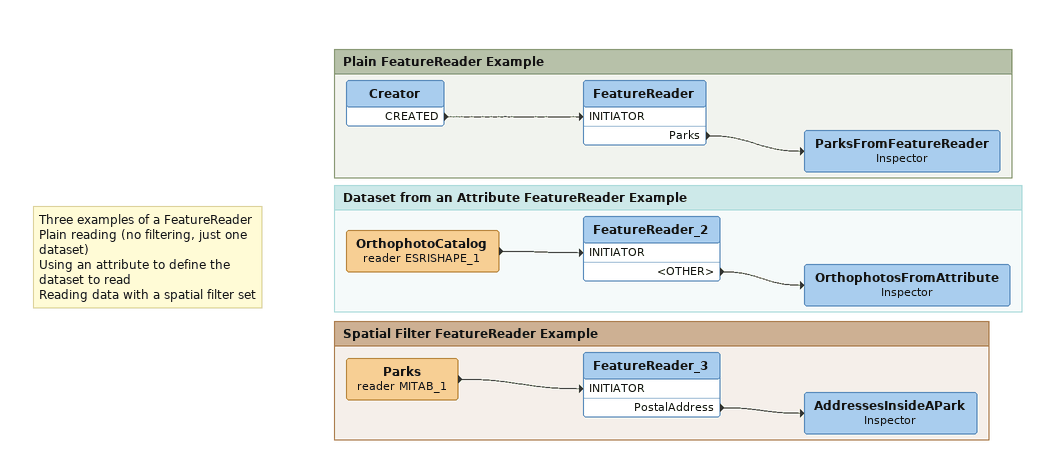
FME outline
Note: Three examples of a FeatureReader / Plain reading (no filtering, just one dataset) / Using an attribute to define the dataset to read / Reading data with a spatial filter set

Bookmark: Plain FeatureReader Example
Creator
    CREATED -> FeatureReader [INITIATOR]
FeatureReader
    Parks -> ParksFromFeatureReader
ParksFromFeatureReader: Inspector

Bookmark: Dataset from an Attribute FeatureReader Example
OrthophotoCatalog (reader ESRISHAPE_1)
    -> FeatureReader_2 [INITIATOR]
FeatureReader_2
    <OTHER> -> OrthophotosFromAttribute
OrthophotosFromAttribute: Inspector

Bookmark: Spatial Filter FeatureReader Example
Parks (reader MITAB_1)
    -> FeatureReader_3 [INITIATOR]
FeatureReader_3
    PostalAddress -> AddressesInsideAPark
AddressesInsideAPark: Inspector
